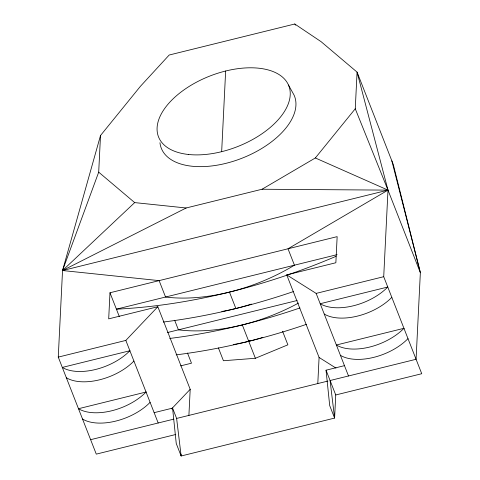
<?xml version="1.0" encoding="UTF-8"?>
<svg xmlns="http://www.w3.org/2000/svg" width="480" height="480" viewBox="0 0 480 480"><rect width="100%" height="100%" fill="white"/><g stroke="black" fill="none" stroke-linecap="round" stroke-linejoin="round"><path stroke-width="0.72" d="M175.776 434.49L96.282 454.128L58.26 357.108L62.538 270.528L100.512 135.504L140.424 86.304L169.182 55.026L294.768 24L321.09 41.67L357.072 72.12L393.336 164.658L420.354 272.694L416.076 359.28L330.078 380.526L334.602 418.086L181.14 456L176.25 443.52L172.572 408.114L154.146 412.668M391.854 160.872L420.354 272.694L387.996 190.122L355.26 108.768L357.072 72.12L387.996 190.122L288.012 248.778L294.444 265.182A129.78 70.302 -21.4 0 1 165.552 297.03L159.12 280.626L62.538 270.528L98.7 172.152L100.512 135.504M317.796 383.562L319.086 357.456L286.722 274.884L335.862 262.74L337.152 236.64L109.98 292.764L108.69 318.864L157.836 306.726L190.194 389.304L188.904 415.404M181.212 454.506L181.14 456L176.622 418.44L172.572 408.114M221.664 151.674L225.648 71.016M326.034 370.2L335.742 394.968L334.602 418.086L329.706 405.606L326.034 370.2L344.466 365.652M335.742 394.968L421.74 373.722L383.718 276.702L387.996 190.122L315.342 157.968L262.056 189.234L186.162 207.984L62.538 270.528L134.682 202.602L186.162 207.984M315.342 157.968L355.26 108.768M58.26 357.108L125.832 340.416L157.836 306.726M171.612 408.864L190.194 389.304M250.812 340.458L247.254 341.43M218.382 347.85L223.434 360.738L255.384 358.278L287.88 344.82L282.564 331.248M62.538 270.528L387.996 190.122L262.056 189.234M337.08 254.652L116.412 309.168A383.07 207.51 -21.4 0 0 287.106 275.13M286.722 274.884L316.146 293.394L383.718 276.702M167.568 332.514L297.162 300.498M180.642 365.88L191.484 363.198L187.494 353.022M90.624 439.686L173.784 419.136M176.622 418.44L327.912 381.06M319.086 357.456L335.988 368.094M98.7 172.152L134.682 202.602M294.768 24L295.71 25.164M288.468 85.02L294.132 95.232A71.514 38.742 -21.4 0 1 237.9 159.744A71.514 38.742 -21.4 0 1 159.954 142.71M316.146 293.394L348.51 375.972M229.452 292.104L235.884 308.508M242.31 324.912L255.384 358.278M174.66 320.268L178.41 329.838A129.78 70.302 -21.4 0 0 298.524 303.048M109.98 292.764L119.358 316.686M125.832 340.416L158.19 422.988M299.964 307.938A383.07 207.51 -21.4 0 1 169.716 338.448M336.036 256.326A383.07 207.51 -21.4 0 1 287.808 274.884M251.406 304.086A129.78 70.302 -21.4 0 1 221.814 311.502M293.532 291.534A383.07 207.51 -21.4 0 1 163.29 322.044M262.854 337.344A129.78 70.302 -21.4 0 1 260.742 338.004M260.04 338.214A129.78 70.302 -21.4 0 1 237.468 343.794M236.772 343.926A129.78 70.302 -21.4 0 1 233.274 344.556M306.39 324.342A383.07 207.51 -21.4 0 1 176.148 354.852M133.92 361.056A43.992 23.832 -21.4 0 1 66.354 377.754M150.102 402.348A43.992 23.832 -21.4 0 1 82.536 419.04M391.806 297.348A43.992 23.832 -21.4 0 1 324.24 314.04M407.988 338.634A43.992 23.832 -21.4 0 1 340.416 355.326M129.876 350.736L62.31 367.428A43.992 23.832 -21.4 0 0 129.876 350.736M387.762 287.022L320.19 303.72A43.992 23.832 -21.4 0 0 387.762 287.022M146.058 392.022L78.486 408.72A43.992 23.832 -21.4 0 0 146.058 392.022M403.944 328.314L336.372 345.006A43.992 23.832 -21.4 0 0 403.944 328.314M188.646 154.494A69.966 37.902 -21.4 0 0 290.22 94.902A69.966 37.902 -21.4 0 0 192.096 84.642A69.966 37.902 -21.4 0 0 188.646 154.494"/></g></svg>
